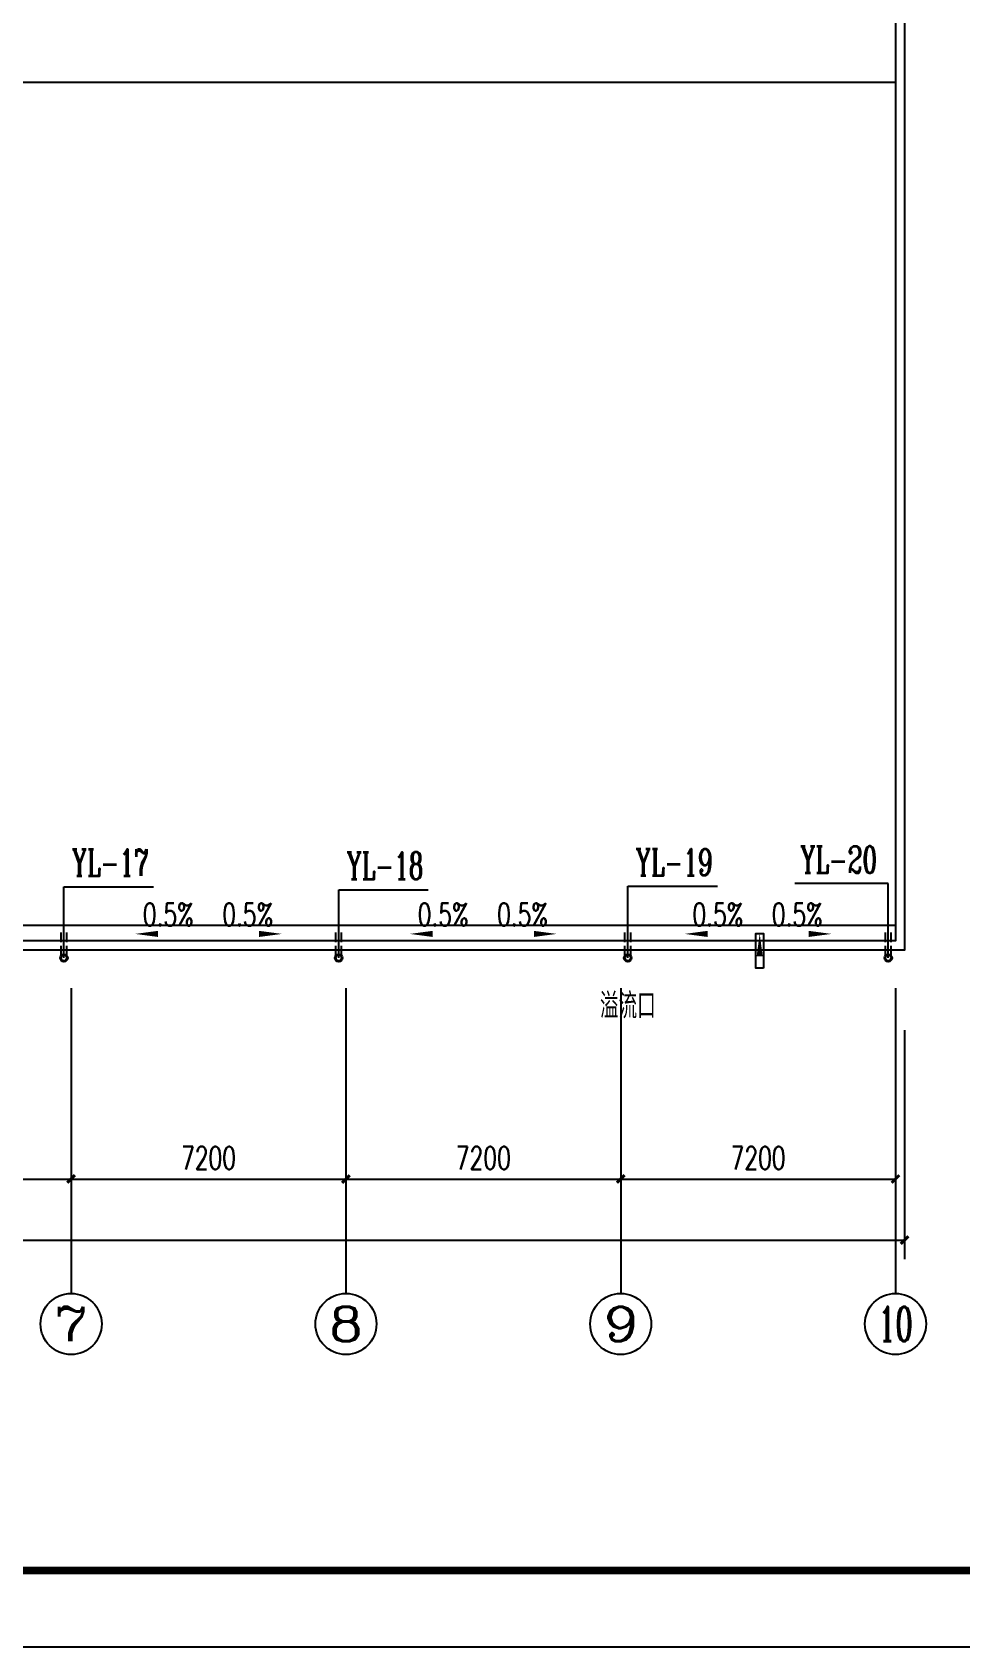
# Model space of a CAD drawing. Extents: x 4995099 to 5303443, y 4627657 to 4889583.
# Drawn here: x 5250301 to 5274628, y 4805583 to 4847892 of the extents above; entities that cross this region are included whole.
import ezdxf
from ezdxf.enums import TextEntityAlignment as Align

# ---------------------------------------------------------------- set-up
doc = ezdxf.new("R2010")
doc.units = 0
doc.header["$LTSCALE"] = 1000
doc.header["$MEASUREMENT"] = 0
doc.linetypes.add('DASH', pattern=[0.35, 0.25, -0.1])
doc.layers.get('0').update_dxf_attribs({"color": 4, "linetype": 'CONTINUOUS'})
doc.layers.get('Defpoints').update_dxf_attribs({"linetype": 'CONTINUOUS'})
for name, color, linetype in [('AXIS', 3, 'CONTINUOUS'), ('AXIS_TEXT', 7, 'CONTINUOUS'), ('DIM_SYMB', 3, 'CONTINUOUS'), ('DIM_雨水', 3, 'CONTINUOUS'), ('EVTR', 2, 'CONTINUOUS'), ('PUB_TITLE', 4, 'CONTINUOUS'), ('VPIPE-雨水', 4, 'CONTINUOUS')]:
    doc.layers.add(name, color=color, linetype=linetype)
doc.styles.add('_TCH_AXIS', font='COMPLEX', dxfattribs={"bigfont": 'GBCBIG'})
doc.styles.add('_TCH_DIM', font='SIMPLEX', dxfattribs={"bigfont": 'GBCBIG'})
doc.styles.add('_TCH_DIM_T3', font='SIMPLEX', dxfattribs={"width": 0.705882, "bigfont": 'GBCBIG'})
doc.styles.add('_TWT_SERIAL', font='COMPLEX', dxfattribs={"width": 0.8, "height": 3.5, "bigfont": 'HZTXT'})
doc.styles.add('COMPLEX', font='COMPLEX')
doc.dimstyles.new('_TCH_ARCH&&200', dxfattribs={"dimtxt": 595, "dimasz": 200, "dimexe": 500, "dimexo": 600, "dimgap": 252.5, "dimtad": 1, "dimdec": 0, "dimzin": 0, "dimdsep": 46, "dimtxsty": '_TCH_DIM_T3', "dimblk": 'ARCHTICK', "dimcen": 0.09, "dimclrt": 7, "dimazin": 2, "dimtfac": 1, "dimtdec": 0, "dimtix": 1, "dimtmove": 2, "dimatfit": 3, "dimfxl": 0, "dimtolj": 1, "dimtzin": 0, "dimarcsym": 0})

# ---------------------------------------------------------------- blocks, each defined once
blk = doc.blocks.new('_ArchTick')
at = {"color": 0, "linetype": 'ByBlock', "const_width": 0.4}
blk.add_lwpolyline([(-0.5, -0.5), (0.5, 0.5)], dxfattribs=at)
blk = doc.blocks.new('*D138')
at = {"layer": 'AXIS', "color": 0, "lineweight": -2}
for p, q in [((5244119, 4822240), (5244119, 4817340)), ((5251319, 4822240), (5251319, 4817340)), ((5244119, 4817840), (5251319, 4817840))]:
    blk.add_line(p, q, dxfattribs=at)
at = {"layer": 'Defpoints', "color": 0}
for p in [(5244119, 4822840), (5251319, 4822840), (5251319, 4817840)]:
    blk.add_point(p, dxfattribs=at)
at = {"layer": 'AXIS', "color": 0, "lineweight": -2, "xscale": 200, "yscale": 200, "zscale": 200, "rotation": 180}
blk.add_blockref('_ArchTick', (5244119, 4817840), dxfattribs=at)
at = {"layer": 'AXIS', "color": 0, "lineweight": -2, "xscale": 200, "yscale": 200, "zscale": 200}
blk.add_blockref('_ArchTick', (5251319, 4817840), dxfattribs=at)
at = {"layer": 'AXIS', "color": 7, "insert": (5247719, 4818390), "char_height": 595, "attachment_point": 5, "style": '_TCH_DIM_T3'}
blk.add_mtext('\\A1;7200', dxfattribs=at)
blk = doc.blocks.new('*D139')
at = {"layer": 'AXIS', "color": 0, "lineweight": -2}
for p, q in [((5251319, 4822240), (5251319, 4817340)), ((5258519, 4822240), (5258519, 4817340)), ((5251319, 4817840), (5258519, 4817840))]:
    blk.add_line(p, q, dxfattribs=at)
at = {"layer": 'Defpoints', "color": 0}
for p in [(5251319, 4822840), (5258519, 4822840), (5258519, 4817840)]:
    blk.add_point(p, dxfattribs=at)
at = {"layer": 'AXIS', "color": 0, "lineweight": -2, "xscale": 200, "yscale": 200, "zscale": 200, "rotation": 180}
blk.add_blockref('_ArchTick', (5251319, 4817840), dxfattribs=at)
at = {"layer": 'AXIS', "color": 0, "lineweight": -2, "xscale": 200, "yscale": 200, "zscale": 200}
blk.add_blockref('_ArchTick', (5258519, 4817840), dxfattribs=at)
at = {"layer": 'AXIS', "color": 7, "insert": (5254919, 4818390), "char_height": 595, "attachment_point": 5, "style": '_TCH_DIM_T3'}
blk.add_mtext('\\A1;7200', dxfattribs=at)
blk = doc.blocks.new('*D140')
at = {"layer": 'AXIS', "color": 0, "lineweight": -2}
for p, q in [((5258519, 4822240), (5258519, 4817340)), ((5265719, 4822240), (5265719, 4817340)), ((5258519, 4817840), (5265719, 4817840))]:
    blk.add_line(p, q, dxfattribs=at)
at = {"layer": 'Defpoints', "color": 0}
for p in [(5258519, 4822840), (5265719, 4822840), (5265719, 4817840)]:
    blk.add_point(p, dxfattribs=at)
at = {"layer": 'AXIS', "color": 0, "lineweight": -2, "xscale": 200, "yscale": 200, "zscale": 200, "rotation": 180}
blk.add_blockref('_ArchTick', (5258519, 4817840), dxfattribs=at)
at = {"layer": 'AXIS', "color": 0, "lineweight": -2, "xscale": 200, "yscale": 200, "zscale": 200}
blk.add_blockref('_ArchTick', (5265719, 4817840), dxfattribs=at)
at = {"layer": 'AXIS', "color": 7, "insert": (5262119, 4818390), "char_height": 595, "attachment_point": 5, "style": '_TCH_DIM_T3'}
blk.add_mtext('\\A1;7200', dxfattribs=at)
blk = doc.blocks.new('*D141')
at = {"layer": 'AXIS', "color": 0, "lineweight": -2}
for p, q in [((5265719, 4822240), (5265719, 4817340)), ((5272919, 4822240), (5272919, 4817340)), ((5265719, 4817840), (5272919, 4817840))]:
    blk.add_line(p, q, dxfattribs=at)
at = {"layer": 'Defpoints', "color": 0}
for p in [(5265719, 4822840), (5272919, 4822840), (5272919, 4817840)]:
    blk.add_point(p, dxfattribs=at)
at = {"layer": 'AXIS', "color": 0, "lineweight": -2, "xscale": 200, "yscale": 200, "zscale": 200, "rotation": 180}
blk.add_blockref('_ArchTick', (5265719, 4817840), dxfattribs=at)
at = {"layer": 'AXIS', "color": 0, "lineweight": -2, "xscale": 200, "yscale": 200, "zscale": 200}
blk.add_blockref('_ArchTick', (5272919, 4817840), dxfattribs=at)
at = {"layer": 'AXIS', "color": 7, "insert": (5269319, 4818390), "char_height": 595, "attachment_point": 5, "style": '_TCH_DIM_T3'}
blk.add_mtext('\\A1;7200', dxfattribs=at)
blk = doc.blocks.new('*D142')
at = {"layer": 'AXIS', "color": 0, "lineweight": -2}
for p, q in [((5207879, 4821740), (5207879, 4815740)), ((5273159, 4821740), (5273159, 4815740)), ((5207879, 4816240), (5273159, 4816240))]:
    blk.add_line(p, q, dxfattribs=at)
at = {"layer": 'Defpoints', "color": 0}
for p in [(5207879, 4822340), (5273159, 4822340), (5273159, 4816240)]:
    blk.add_point(p, dxfattribs=at)
at = {"layer": 'AXIS', "color": 0, "lineweight": -2, "xscale": 200, "yscale": 200, "zscale": 200, "rotation": 180}
blk.add_blockref('_ArchTick', (5207879, 4816240), dxfattribs=at)
at = {"layer": 'AXIS', "color": 0, "lineweight": -2, "xscale": 200, "yscale": 200, "zscale": 200}
blk.add_blockref('_ArchTick', (5273159, 4816240), dxfattribs=at)
at = {"layer": 'AXIS', "color": 7, "insert": (5240519, 4816790), "char_height": 595, "attachment_point": 5, "style": '_TCH_DIM_T3'}
blk.add_mtext('\\A1;65280', dxfattribs=at)
blk = doc.blocks.new('_AXISO')
blk.add_circle((0, 0), 0.5)
at = {"layer": 'AXIS_TEXT', "style": 'COMPLEX', "width": 1.041667}
blk.add_attdef('A', text='', height=0.56, dxfattribs=at).set_placement((-0.25, -0.28), (0.25, -0.28), align=Align.FIT)

msp = doc.modelspace()

# ---------------------------------------------------------------- linework, layer by layer
for p, q in [((5272919.2, 4846580), (5208119.2, 4846580)), ((5272919.2, 4824480), (5208119.2, 4824480))]:
    msp.add_line(p, q)
for points in [[(5207879.2, 4869320), (5273159.2, 4869320), (5273159.2, 4823840), (5207879.2, 4823840)], [(5208119.2, 4869080), (5272919.2, 4869080), (5272919.2, 4824080), (5208119.2, 4824080)]]:
    msp.add_lwpolyline(points, close=True)
at = {"layer": 'AXIS'}
for p, q in [((5251319.2, 4822840), (5251319.2, 4814840)), ((5258519.2, 4822840), (5258519.2, 4814840)), ((5265719.2, 4822840), (5265719.2, 4814840)), ((5272919.2, 4822840), (5272919.2, 4814840))]:
    msp.add_line(p, q, dxfattribs=at)
at = {"layer": 'DIM_SYMB'}
for points in [[(5254762.6, 4824263.2, 0, 0, 0), (5252995.5, 4824263.2, 0, 160, 0), (5253595.5, 4824263.2, 0, 0, 0)], [(5255075.8, 4824263.2, 0, 0, 0), (5256842.8, 4824263.2, 0, 160, 0), (5256242.8, 4824263.2, 0, 0, 0)], [(5261962.6, 4824263.2, 0, 0, 0), (5260195.5, 4824263.2, 0, 160, 0), (5260795.5, 4824263.2, 0, 0, 0)], [(5262275.8, 4824263.2, 0, 0, 0), (5264042.8, 4824263.2, 0, 160, 0), (5263442.8, 4824263.2, 0, 0, 0)], [(5269162.6, 4824263.2, 0, 0, 0), (5267395.5, 4824263.2, 0, 160, 0), (5267995.5, 4824263.2, 0, 0, 0)], [(5269475.8, 4824263.2, 0, 0, 0), (5271242.8, 4824263.2, 0, 160, 0), (5270642.8, 4824263.2, 0, 0, 0)]]:
    msp.add_lwpolyline(points, format="xyseb", dxfattribs=at)
at = {"layer": 'DIM_SYMB', "color": 0}
msp.add_lwpolyline([(5266689.3, 4822392.1, 0, 0, 0), (5269360.9, 4822392.1, 0, 0, 0), (5269360.9, 4824274.2, 0, 160, 0), (5269360.9, 4823674.2, 0, 0, 0)], format="xyseb", dxfattribs=at)
at = {"layer": 'DIM_雨水', "color": 0}
for p, q in [((5251129.5, 4823635.5), (5251129.5, 4825501.3)), ((5251129.5, 4825501.3), (5253477.7, 4825501.3)), ((5265905.1, 4823635.5), (5265905.1, 4825513.4)), ((5265905.1, 4825513.4), (5268253.3, 4825513.4)), ((5272729.5, 4825580.5), (5270280.4, 4825580.5)), ((5272729.5, 4823635.5), (5272729.5, 4825580.5)), ((5258329.5, 4823635.5), (5258329.5, 4825422)), ((5258329.5, 4825422), (5260677.7, 4825422))]:
    msp.add_line(p, q, dxfattribs=at)
at = {"layer": 'EVTR', "linetype": 'DASH'}
for points in [[(5251054.5, 4823698.4), (5251054.5, 4824328.3)], [(5251204.5, 4823698.4), (5251204.5, 4824328.3)], [(5258254.5, 4823698.4), (5258254.5, 4824328.3)], [(5258404.5, 4823698.4), (5258404.5, 4824328.3)], [(5265830.1, 4823698.4), (5265830.1, 4824328.3)], [(5265980.1, 4823698.4), (5265980.1, 4824328.3)], [(5272654.5, 4823698.4), (5272654.5, 4824328.3)], [(5272804.5, 4823698.4), (5272804.5, 4824328.3)]]:
    msp.add_lwpolyline(points, dxfattribs=at)
at = {"layer": 'EVTR'}
msp.add_lwpolyline([(5269463.2, 4823365.3), (5269258.7, 4823365.3), (5269258.7, 4824274.2), (5269463.2, 4824274.2)], close=True, dxfattribs=at)
for centre in [(5251129.5, 4823635.5), (5258329.5, 4823635.5), (5265905.1, 4823635.5), (5272729.5, 4823635.5)]:
    msp.add_circle(centre, 75, dxfattribs=at)
at = {"layer": 'PUB_TITLE'}
msp.add_lwpolyline([(5184643, 4805582.5), (5303443, 4805582.5), (5303443, 4889582.5), (5184643, 4889582.5)], close=True, dxfattribs=at)
at = {"layer": 'PUB_TITLE', "const_width": 200}
msp.add_lwpolyline([(5189643, 4807582.5), (5301443, 4807582.5), (5301443, 4887582.5), (5189643, 4887582.5)], close=True, dxfattribs=at)
at = {"layer": 'VPIPE-雨水'}
for centre in [(5251129.5, 4823635.5), (5258329.5, 4823635.5), (5265905.1, 4823635.5), (5272729.5, 4823635.5)]:
    msp.add_circle(centre, 100, dxfattribs=at)

# ---------------------------------------------------------------- block references
at = {"layer": 'AXIS'}
ref = msp.add_blockref('_AXISO', (5251319.2, 4814040), dxfattribs=dict(at, xscale=1600, yscale=1600, zscale=1600))
ref.add_attrib('A', '7', dxfattribs={"layer": 'AXIS_TEXT', "height": 905.1, "style": '_TCH_AXIS', "width": 1.5}).set_placement((5250866.6, 4813587.5), (5251771.7, 4813587.5), align=Align.FIT)
ref = msp.add_blockref('_AXISO', (5258519.2, 4814040), dxfattribs=dict(at, xscale=1600, yscale=1600, zscale=1600))
ref.add_attrib('A', '8', dxfattribs={"layer": 'AXIS_TEXT', "height": 905.1, "style": '_TCH_AXIS', "width": 1.5}).set_placement((5258066.6, 4813587.5), (5258971.7, 4813587.5), align=Align.FIT)
ref = msp.add_blockref('_AXISO', (5265719.2, 4814040), dxfattribs=dict(at, xscale=1600, yscale=1600, zscale=1600))
ref.add_attrib('A', '9', dxfattribs={"layer": 'AXIS_TEXT', "height": 905.1, "style": '_TCH_AXIS', "width": 1.5}).set_placement((5265266.6, 4813587.5), (5266171.7, 4813587.5), align=Align.FIT)
ref = msp.add_blockref('_AXISO', (5272919.2, 4814040), dxfattribs=dict(at, xscale=1600, yscale=1600, zscale=1600))
ref.add_attrib('A', '10', dxfattribs={"layer": 'AXIS_TEXT', "height": 905.1, "style": '_TCH_AXIS', "width": 0.724138}).set_placement((5272466.6, 4813587.5), (5273371.7, 4813587.5), align=Align.FIT)

# ---------------------------------------------------------------- texts
at = {"layer": 'DIM_SYMB', "color": 7, "style": '_TCH_DIM', "width": 0.705882}
for p in [(5253199, 4824473.2), (5255279.3, 4824473.2), (5260399, 4824473.2), (5262479.3, 4824473.2), (5267599, 4824473.2), (5269679.3, 4824473.2)]:
    msp.add_text('0.5%%%', height=595, dxfattribs=at).set_placement(p)
at = {"layer": 'DIM_SYMB', "color": 7, "style": '_TCH_DIM'}
msp.add_text('溢流口', height=675.18, dxfattribs=at).set_placement((5265176.1, 4822042.1))
at = {"layer": 'DIM_雨水', "color": 7, "style": '_TWT_SERIAL', "width": 0.64}
for s, p in [('YL-17', (5251332.4, 4825781.3)), ('YL-18', (5258532.4, 4825702)), ('YL-19', (5266108, 4825793.4)), ('YL-20', (5270420.4, 4825860.5))]:
    msp.add_text(s, height=700, dxfattribs=at).set_placement(p)

# ---------------------------------------------------------------- dimensions: what is measured, and where the dimension line sits
at = {"layer": 'AXIS'}
for p1, p2, distance, picture, middle in [((5244119.2, 4822840), (5251319.2, 4822840), -5000, '*D138', (5247719.2, 4818390)), ((5251319.2, 4822840), (5258519.2, 4822840), -5000, '*D139', (5254919.2, 4818390)), ((5258519.2, 4822840), (5265719.2, 4822840), -5000, '*D140', (5262119.2, 4818390)), ((5265719.2, 4822840), (5272919.2, 4822840), -5000, '*D141', (5269319.2, 4818390)), ((5207879.2, 4822340), (5273159.2, 4822340), -6100, '*D142', (5240519.2, 4816790))]:
    dim = msp.add_aligned_dim(p1=p1, p2=p2, distance=distance, dimstyle='_TCH_ARCH&&200', dxfattribs=at)
    dim.commit()
    dim.dimension.update_dxf_attribs({"geometry": picture, "text_midpoint": middle})

doc.saveas('drawing.dxf')
